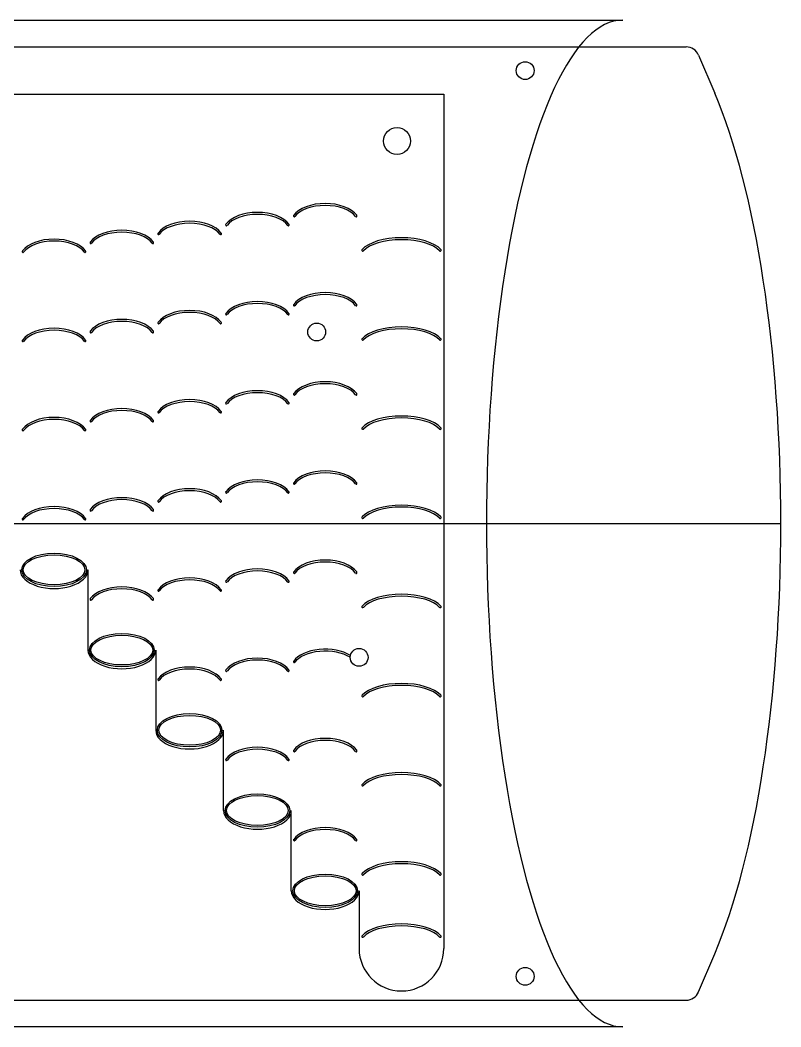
# Model space of a CAD drawing. Header units: millimetres. Extents: x -1211 to -100, y -1155 to 1320.
# Drawn here: x -662.9 to -577.6, y 992.9 to 1105.8 of the extents above; entities that cross this region are included whole.
import ezdxf

# ---------------------------------------------------------------- set-up
doc = ezdxf.new("R2010")
doc.units = ezdxf.units.MM
doc.layers.get('0').update_dxf_attribs({"lineweight": 25, "true_color": 0xffffff})
doc.layers.add('f1', color=7, linetype='Continuous', lineweight=25, true_color=0x000000)

msp = doc.modelspace()

# ---------------------------------------------------------------- linework, layer by layer
for p, q in [((-925.74, 1105.84), (-595.38, 1105.84)), ((-915.36, 1102.84), (-588.26, 1102.84)), ((-586.88, 1101.93), (-585.06, 1097.66)), ((-902.23, 1097.53), (-615.43, 1097.53)), ((-941.01, 1049.38), (-577.65, 1049.38)), ((-586.88, 996.83), (-585.06, 1001.09)), ((-915.36, 995.91), (-588.26, 995.91)), ((-595.38, 992.91), (-925.74, 992.91))]:
    msp.add_line(p, q)
for centre, radius in [((-606.31, 1100.18), 1), ((-620.68, 1092.28), 1.51), ((-629.68, 1070.86), 1), ((-606.31, 998.58), 1)]:
    msp.add_circle(centre, radius)
for centre, start, end in [((-588.26, 1101.34), 23.0738, 90), ((-588.26, 997.41), 270, 336.9262)]:
    msp.add_arc(centre, 1.5, start, end)
for centre, major_axis, ratio, start_param, end_param in [((-595.38, 1049.38), (0, 56.46), 0.270448, 0, 3.141593), ((-595.38, 1049.38), (0, 56.46), 0.270448, 0, 3.141593), ((-595.38, 1049.38), (0, 56.46), 0.270448, 0, 3.141593), ((-594.65, 1049.38), (0, 58.46), 0.29078, 3.740536, 5.684242)]:
    msp.add_ellipse(centre, major_axis=major_axis, ratio=ratio, start_param=start_param, end_param=end_param)
at = {"layer": 'f1'}
for p, q in [((-615.43, 1097.53), (-615.43, 1001.69)), ((-655.33, 1044.18), (-655.33, 1035.18)), ((-647.73, 1035.18), (-647.73, 1026.18)), ((-640.13, 1017.18), (-640.13, 1026.18)), ((-632.53, 1008.18), (-632.53, 1017.18)), ((-624.93, 1008.18), (-624.93, 1001.69))]:
    msp.add_line(p, q, dxfattribs=at)
msp.add_circle((-624.93, 1034.36), 1, dxfattribs=at)
at = {"layer": 'f1', "color": 5, "true_color": 0x0000ff}
for centre, start, end in [((-624.53, 1080.04), 135.4006, 321.3987), ((-615.84, 1080.04), 218.6013, 44.5994), ((-624.53, 1070.04), 135.4006, 321.3987), ((-615.84, 1070.04), 218.6013, 44.5994), ((-624.53, 1060.04), 135.4006, 321.3987), ((-615.84, 1060.04), 218.6013, 44.5994), ((-624.53, 1050.04), 135.4006, 321.3987), ((-615.84, 1050.04), 218.6013, 44.5994), ((-624.53, 1040.04), 135.4006, 321.3987), ((-615.84, 1040.04), 218.6013, 44.5994), ((-624.53, 1030.04), 135.4006, 321.3987), ((-615.84, 1030.04), 218.6013, 44.5994), ((-624.53, 1020.04), 135.4006, 321.3987), ((-615.84, 1020.04), 218.6013, 44.5994), ((-624.53, 1010.04), 135.4006, 321.3987), ((-615.84, 1010.04), 218.6013, 44.5994), ((-624.53, 1003.06), 135.4006, 321.3987), ((-615.84, 1003.06), 218.6013, 44.5994)]:
    msp.add_arc(centre, 0.103, start, end, dxfattribs=at)
at = {"layer": 'f1'}
msp.add_arc((-620.18, 1001.69), 4.75, 180, 360, dxfattribs=at)
at = {"layer": 'f1', "color": 5, "true_color": 0x0000ff}
for centre, major_axis, ratio, start_param, end_param in [((-628.73, 1083.18), (-3.8, 0), 0.55122, 3.51684, 5.907938), ((-636.33, 1082.18), (-3.8, 0), 0.55122, 3.51684, 5.907938), ((-628.73, 1083.18), (-3.62, 0), 0.517205, 3.484857, 5.939921), ((-643.93, 1081.18), (3.8, 0), 0.55122, 0.375247, 2.766345), ((-643.93, 1081.18), (3.62, 0), 0.517205, 0.343264, 2.798328), ((-636.33, 1082.18), (-3.62, 0), 0.517205, 3.484857, 5.939921), ((-632.21, 1083.88), (0, 0.103), 0.8, 0.79239, 4.038669), ((-625.25, 1083.88), (0, 0.103), 0.8, 2.244517, 5.490795), ((-651.53, 1080.18), (-3.8, 0), 0.55122, 3.51684, 5.907938), ((-651.53, 1080.18), (-3.62, 0), 0.517205, 3.484857, 5.939921), ((-647.41, 1081.88), (0, 0.103), 0.8, 0.79239, 4.038669), ((-640.45, 1081.88), (0, 0.103), 0.8, 2.244517, 5.490795), ((-639.81, 1082.88), (0, 0.103), 0.8, 0.79239, 4.038669), ((-632.85, 1082.88), (0, 0.103), 0.8, 2.244517, 5.490795), ((-659.13, 1079.18), (-3.8, 0), 0.55122, 3.51684, 5.907938), ((-659.13, 1079.18), (-3.62, 0), 0.517205, 3.484857, 5.939921), ((-655.01, 1080.88), (0, 0.103), 0.8, 0.79239, 4.038669), ((-648.05, 1080.88), (0, 0.103), 0.8, 2.244517, 5.490795), ((-620.18, 1079.34), (-4.75, 0), 0.440976, 3.51684, 5.907938), ((-620.18, 1079.34), (-4.53, 0), 0.413764, 3.484857, 5.939921), ((-662.61, 1079.88), (0, 0.103), 0.8, 0.79239, 4.038669), ((-655.65, 1079.88), (0, 0.103), 0.8, 2.244517, 5.490795), ((-628.73, 1073.18), (-3.8, 0), 0.55122, 3.51684, 5.907938), ((-636.33, 1072.18), (3.8, 0), 0.55122, 0.375247, 2.766345), ((-636.33, 1072.18), (3.62, 0), 0.517205, 0.343264, 2.798328), ((-632.21, 1073.88), (0, 0.103), 0.8, 0.79239, 4.038669), ((-628.73, 1073.18), (-3.62, 0), 0.517205, 3.484857, 5.939921), ((-625.25, 1073.88), (0, 0.103), 0.8, 2.244517, 5.490795), ((-643.93, 1071.18), (-3.8, 0), 0.55122, 3.51684, 5.907938), ((-643.93, 1071.18), (-3.62, 0), 0.517205, 3.484857, 5.939921), ((-639.81, 1072.88), (0, 0.103), 0.8, 0.79239, 4.038669), ((-632.85, 1072.88), (0, 0.103), 0.8, 2.244517, 5.490795), ((-651.53, 1070.18), (-3.8, 0), 0.55122, 3.51684, 5.907938), ((-651.53, 1070.18), (-3.62, 0), 0.517205, 3.484857, 5.939921), ((-647.41, 1071.88), (0, 0.103), 0.8, 0.79239, 4.038669), ((-640.45, 1071.88), (0, 0.103), 0.8, 2.244517, 5.490795), ((-659.13, 1069.18), (-3.8, 0), 0.55122, 3.51684, 5.907938), ((-659.13, 1069.18), (-3.62, 0), 0.517205, 3.484857, 5.939921), ((-655.01, 1070.88), (0, 0.103), 0.8, 0.79239, 4.038669), ((-648.05, 1070.88), (0, 0.103), 0.8, 2.244517, 5.490795), ((-620.18, 1069.34), (-4.75, 0), 0.440976, 3.51684, 5.907938), ((-620.18, 1069.34), (-4.53, 0), 0.413764, 3.484857, 5.939921), ((-662.61, 1069.88), (0, 0.103), 0.8, 0.79239, 4.038669), ((-655.65, 1069.88), (0, 0.103), 0.8, 2.244517, 5.490795), ((-628.73, 1063.18), (3.8, 0), 0.55122, 0.375247, 2.766345), ((-628.73, 1063.18), (3.62, 0), 0.517205, 0.343264, 2.798328), ((-636.33, 1062.18), (-3.8, 0), 0.55122, 3.51684, 5.907938), ((-636.33, 1062.18), (-3.62, 0), 0.517205, 3.484857, 5.939921), ((-632.21, 1063.88), (0, 0.103), 0.8, 0.79239, 4.038669), ((-625.25, 1063.88), (0, 0.103), 0.8, 2.244517, 5.490795), ((-643.93, 1061.18), (-3.8, 0), 0.55122, 3.51684, 5.907938), ((-643.93, 1061.18), (-3.62, 0), 0.517205, 3.484857, 5.939921), ((-639.81, 1062.88), (0, 0.103), 0.8, 0.79239, 4.038669), ((-632.85, 1062.88), (0, 0.103), 0.8, 2.244517, 5.490795), ((-651.53, 1060.18), (-3.8, 0), 0.55122, 3.51684, 5.907938), ((-651.53, 1060.18), (-3.62, 0), 0.517205, 3.484857, 5.939921), ((-647.41, 1061.88), (0, 0.103), 0.8, 0.79239, 4.038669), ((-640.45, 1061.88), (0, 0.103), 0.8, 2.244517, 5.490795), ((-659.13, 1059.18), (-3.8, 0), 0.55122, 3.51684, 5.907938), ((-659.13, 1059.18), (-3.62, 0), 0.517205, 3.484857, 5.939921), ((-655.01, 1060.88), (0, 0.103), 0.8, 0.79239, 4.038669), ((-648.05, 1060.88), (0, 0.103), 0.8, 2.244517, 5.490795), ((-620.18, 1059.34), (-4.75, 0), 0.440976, 3.51684, 5.907938), ((-620.18, 1059.34), (-4.53, 0), 0.413764, 3.484857, 5.939921), ((-662.61, 1059.88), (0, 0.103), 0.8, 0.79239, 4.038669), ((-655.65, 1059.88), (0, 0.103), 0.8, 2.244517, 5.490795), ((-628.73, 1053.18), (-3.8, 0), 0.55122, 3.51684, 5.907938), ((-628.73, 1053.18), (-3.62, 0), 0.517205, 3.484857, 5.939921), ((-636.33, 1052.18), (-3.8, 0), 0.55122, 3.51684, 5.907938), ((-636.33, 1052.18), (-3.62, 0), 0.517205, 3.484857, 5.939921), ((-632.21, 1053.88), (0, 0.103), 0.8, 0.79239, 4.038669), ((-625.25, 1053.88), (0, 0.103), 0.8, 2.244517, 5.490795), ((-643.93, 1051.18), (-3.8, 0), 0.55122, 3.51684, 5.907938), ((-643.93, 1051.18), (-3.62, 0), 0.517205, 3.484857, 5.939921), ((-639.81, 1052.88), (0, 0.103), 0.8, 0.79239, 4.038669), ((-632.85, 1052.88), (0, 0.103), 0.8, 2.244517, 5.490795), ((-651.53, 1050.18), (-3.8, 0), 0.55122, 3.51684, 5.907938), ((-651.53, 1050.18), (-3.62, 0), 0.517205, 3.484857, 5.939921), ((-647.41, 1051.88), (0, 0.103), 0.8, 0.79239, 4.038669), ((-640.45, 1051.88), (0, 0.103), 0.8, 2.244517, 5.490795), ((-620.18, 1049.34), (-4.75, 0), 0.440976, 3.51684, 5.907938), ((-659.13, 1049.18), (-3.8, 0), 0.55122, 3.51684, 5.907938), ((-659.13, 1049.18), (-3.62, 0), 0.517205, 3.484857, 5.939921), ((-655.01, 1050.88), (0, 0.103), 0.8, 0.79239, 4.038669), ((-648.05, 1050.88), (0, 0.103), 0.8, 2.244517, 5.490795), ((-620.18, 1049.34), (-4.53, 0), 0.413764, 3.484857, 5.939921), ((-662.61, 1049.88), (0, 0.103), 0.8, 0.79239, 4.038669), ((-655.65, 1049.88), (0, 0.103), 0.8, 2.244517, 5.490795), ((-628.73, 1043.18), (-3.8, 0), 0.55122, 3.51684, 5.907938), ((-628.73, 1043.18), (-3.62, 0), 0.517205, 3.484857, 5.939921), ((-636.33, 1042.18), (-3.8, 0), 0.55122, 3.51684, 5.907938), ((-636.33, 1042.18), (-3.62, 0), 0.517205, 3.484857, 5.939921), ((-632.21, 1043.88), (0, 0.103), 0.8, 0.79239, 4.038669), ((-625.25, 1043.88), (0, 0.103), 0.8, 2.244517, 5.490795), ((-643.93, 1041.18), (-3.8, 0), 0.55122, 3.51684, 5.907938), ((-643.93, 1041.18), (-3.62, 0), 0.517205, 3.484857, 5.939921), ((-639.81, 1042.88), (0, 0.103), 0.8, 0.79239, 4.038669), ((-632.85, 1042.88), (0, 0.103), 0.8, 2.244517, 5.490795), ((-651.53, 1040.18), (-3.8, 0), 0.55122, 3.51684, 5.907938), ((-651.53, 1040.18), (-3.62, 0), 0.517205, 3.484857, 5.939921), ((-647.41, 1041.88), (0, 0.103), 0.8, 0.79239, 4.038669), ((-640.45, 1041.88), (0, 0.103), 0.8, 2.244517, 5.490795), ((-620.18, 1039.34), (-4.75, 0), 0.440976, 3.51684, 5.907938), ((-620.18, 1039.34), (-4.53, 0), 0.413764, 3.484857, 5.939921), ((-655.01, 1040.88), (0, 0.103), 0.8, 0.79239, 4.038669), ((-648.05, 1040.88), (0, 0.103), 0.8, 2.244517, 5.490795), ((-628.73, 1033.18), (-3.8, 0), 0.55122, 3.873976, 5.907938), ((-628.73, 1033.18), (-3.62, 0), 0.517205, 3.82958, 5.939921), ((-636.33, 1032.18), (-3.8, 0), 0.55122, 3.51684, 5.907938), ((-636.33, 1032.18), (-3.62, 0), 0.517205, 3.484857, 5.939921), ((-632.21, 1033.88), (0, 0.103), 0.8, 0.79239, 4.038669), ((-643.93, 1031.18), (-3.8, 0), 0.55122, 3.51684, 5.907938), ((-643.93, 1031.18), (-3.62, 0), 0.517205, 3.484857, 5.939921), ((-639.81, 1032.88), (0, 0.103), 0.8, 0.79239, 4.038669), ((-632.85, 1032.88), (0, 0.103), 0.8, 2.244517, 5.490795), ((-647.41, 1031.88), (0, 0.103), 0.8, 0.79239, 4.038669), ((-640.45, 1031.88), (0, 0.103), 0.8, 2.244517, 5.490795), ((-620.18, 1029.34), (-4.75, 0), 0.440976, 3.51684, 5.907938), ((-620.18, 1029.34), (-4.53, 0), 0.413764, 3.484857, 5.939921), ((-636.33, 1022.18), (-3.8, 0), 0.55122, 3.51684, 5.907938), ((-628.73, 1023.18), (-3.8, 0), 0.55122, 3.51684, 5.907938), ((-628.73, 1023.18), (-3.62, 0), 0.517205, 3.484857, 5.939921), ((-636.33, 1022.18), (-3.62, 0), 0.517205, 3.484857, 5.939921), ((-632.21, 1023.88), (0, 0.103), 0.8, 0.79239, 4.038669), ((-625.25, 1023.88), (0, 0.103), 0.8, 2.244517, 5.490795), ((-639.81, 1022.88), (0, 0.103), 0.8, 0.79239, 4.038669), ((-632.85, 1022.88), (0, 0.103), 0.8, 2.244517, 5.490795), ((-620.18, 1019.34), (-4.75, 0), 0.440976, 3.51684, 5.907938), ((-620.18, 1019.34), (-4.53, 0), 0.413764, 3.484857, 5.939921), ((-628.73, 1013.18), (-3.8, 0), 0.55122, 3.51684, 5.907938), ((-628.73, 1013.18), (-3.62, 0), 0.517205, 3.484857, 5.939921), ((-632.21, 1013.88), (0, 0.103), 0.8, 0.79239, 4.038669), ((-625.25, 1013.88), (0, 0.103), 0.8, 2.244517, 5.490795), ((-620.18, 1009.34), (-4.75, 0), 0.440976, 3.51684, 5.907938), ((-620.18, 1009.34), (-4.53, 0), 0.413764, 3.484857, 5.939921), ((-620.18, 1002.36), (-4.75, 0), 0.440976, 3.51684, 5.907938), ((-620.18, 1002.36), (-4.53, 0), 0.413764, 3.484857, 5.939921)]:
    msp.add_ellipse(centre, major_axis=major_axis, ratio=ratio, start_param=start_param, end_param=end_param, dxfattribs=at)
for centre, major_axis, ratio in [((-659.13, 1044.18), (-3.62, 0), 0.517205), ((-659.13, 1044.18), (3.46, 0), 0.483354), ((-651.53, 1035.18), (-3.62, 0), 0.517205), ((-651.53, 1035.18), (3.46, 0), 0.483354), ((-643.93, 1026.18), (-3.62, 0), 0.517205), ((-643.93, 1026.18), (3.46, 0), 0.483354), ((-636.33, 1017.18), (-3.62, 0), 0.517205), ((-636.33, 1017.18), (3.46, 0), 0.483354), ((-628.73, 1008.18), (-3.62, 0), 0.517205), ((-628.73, 1008.18), (3.46, 0), 0.483354)]:
    msp.add_ellipse(centre, major_axis=major_axis, ratio=ratio, dxfattribs=at)
at = {"layer": 'f1'}
for centre in [(-659.13, 1044.18), (-651.53, 1035.18), (-643.93, 1026.18), (-636.33, 1017.18), (-628.73, 1008.18)]:
    msp.add_ellipse(centre, major_axis=(-3.8, 0), ratio=0.55122, start_param=0, end_param=3.141593, dxfattribs=at)

doc.saveas('drawing.dxf')
